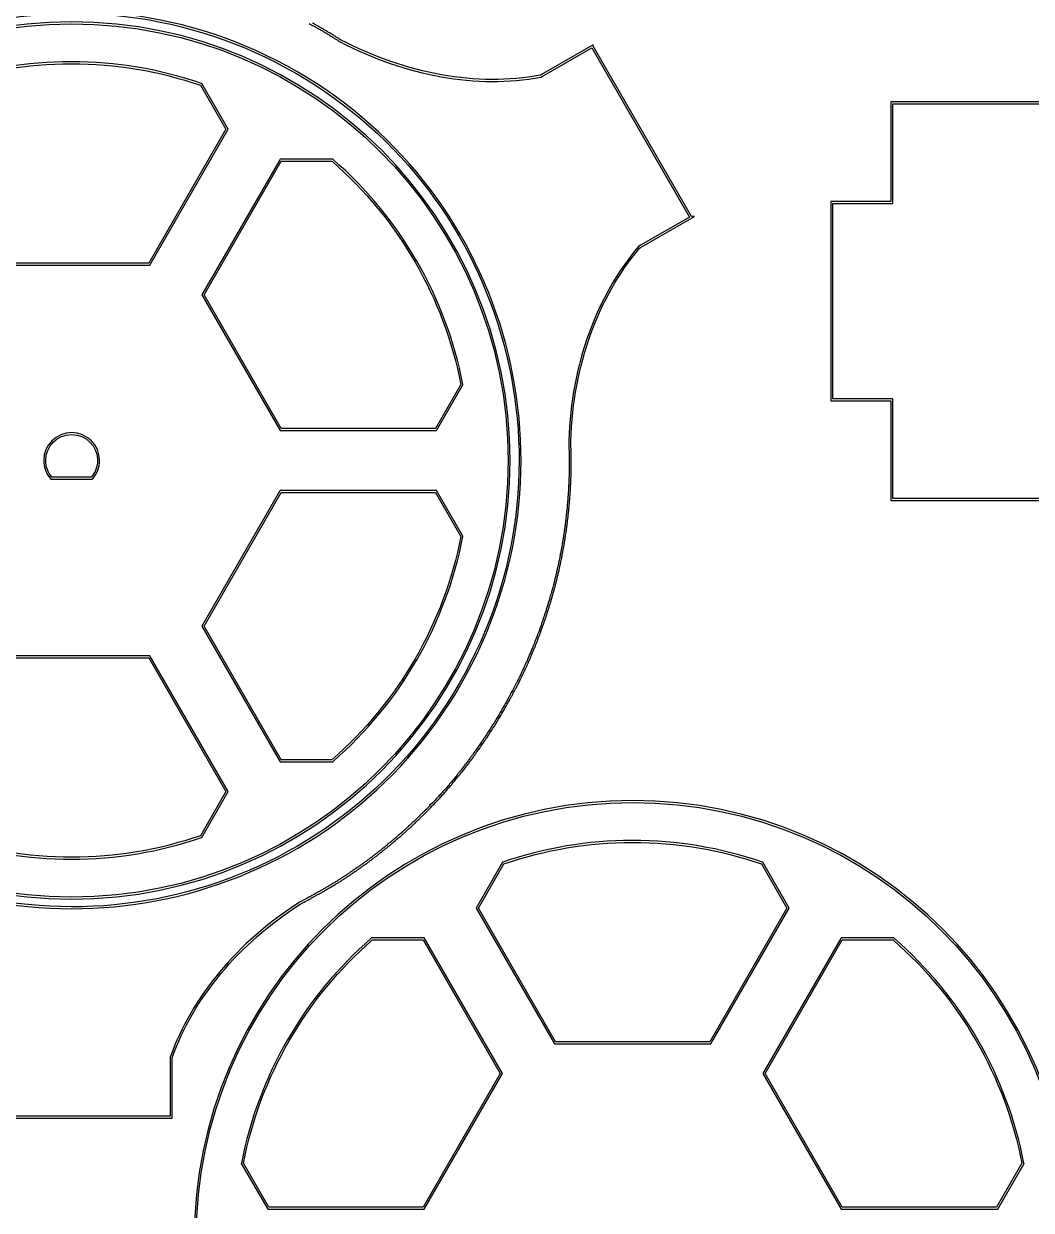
# Model space of a CAD drawing. Extents: x 10 to 440, y 10 to 290.
# Drawn here: x 276.4 to 327, y 184.5 to 244 of the extents above; entities that cross this region are included whole.
import ezdxf

# ---------------------------------------------------------------- set-up
doc = ezdxf.new("R2010")
doc.units = 0
doc.layers.add('Layer_1', color=7, linetype='CONTINUOUS')

msp = doc.modelspace()

# ---------------------------------------------------------------- linework, layer by layer
at = {"layer": 'Layer_1', "color": 7}
for p, q in [((278.84965, 243.95683), (278.84965, 243.95683)), ((290.874947, 243.90904), (290.886666, 243.90314)), ((290.886666, 243.90314), (290.890572, 243.90314)), ((290.984322, 243.85234), (290.986275, 243.85044)), ((290.986275, 243.85044), (291.005806, 243.84064)), ((291.03315, 243.93834), (291.031197, 243.94024)), ((291.054634, 243.92854), (291.03315, 243.93834)), ((291.822212, 243.48324), (291.820259, 243.48324)), ((291.974556, 243.27234), (292.011666, 243.24884)), ((292.029244, 243.35624), (292.029244, 243.35824)), ((292.0644, 243.33484), (292.029244, 243.35624)), ((292.287056, 243.07504), (292.289009, 243.07504)), ((292.289009, 243.07504), (292.290962, 243.07304)), ((305.017525, 242.90904), (302.429634, 241.41484)), ((305.017525, 242.83484), (305.017525, 242.90904)), ((309.945259, 234.29964), (305.017525, 242.83484)), ((302.537056, 241.36214), (304.949166, 242.75274)), ((304.949166, 242.75274), (309.847603, 234.26644)), ((278.84965, 242.05644), (278.81059, 242.05644)), ((278.81059, 242.05644), (278.81059, 242.05644)), ((278.81059, 241.95683), (278.84965, 241.95683)), ((278.81059, 241.95683), (278.81059, 241.95683)), ((302.372994, 241.38164), (302.365181, 241.37774)), ((302.429634, 241.41484), (302.372994, 241.38164)), ((302.390572, 241.28014), (302.398384, 241.28204)), ((302.398384, 241.28204), (302.480416, 241.32894)), ((302.480416, 241.32894), (302.537056, 241.36214)), ((285.31645, 240.8748), (286.59184, 238.66582)), ((285.38481, 240.95878), (285.36723, 240.96464)), ((286.70707, 238.66582), (285.38481, 240.95878)), ((319.94922, 240.050781), (319.94922, 240)), ((369.94922, 240.050781), (319.94922, 240.050781)), ((319.94922, 240.050781), (319.94922, 240.050781)), ((319.94922, 240), (319.94922, 235.048828)), ((320.05078, 239.949219), (369.84961, 239.949219)), ((320.05078, 234.949219), (320.05078, 239.949219)), ((320.05078, 239.949219), (320.05078, 239.949219)), ((286.59184, 238.66582), (282.72074, 231.96074)), ((282.77934, 231.86113), (286.70707, 238.66582)), ((289.29106, 237.14042), (285.37699, 230.36113)), ((285.49223, 230.36113), (289.36332, 237.06621)), ((289.30668, 237.16582), (289.29106, 237.14042)), ((291.95317, 237.16582), (289.30668, 237.16582)), ((289.30668, 237.16582), (289.30668, 237.16582)), ((289.36332, 237.06621), (291.9141, 237.06621)), ((289.36332, 237.06621), (289.36332, 237.06621)), ((291.96684, 237.1541), (291.95317, 237.16582)), ((319.94922, 235.048828), (316.94922, 235.048828)), ((316.94922, 235.048828), (316.94922, 225.050781)), ((317.05078, 225.150391), (317.05078, 234.949219)), ((317.05078, 234.949219), (320.05078, 234.949219)), ((309.847603, 234.26644), (307.425728, 232.86994)), ((307.429634, 232.75664), (310.103462, 234.29964)), ((310.103462, 234.29964), (309.945259, 234.29964)), ((307.298775, 232.79574), (307.292916, 232.78984)), ((307.380806, 232.84264), (307.298775, 232.79574)), ((307.365181, 232.71954), (307.384712, 232.72934)), ((307.425728, 232.86994), (307.380806, 232.84264)), ((307.384712, 232.72934), (307.429634, 232.75664)), ((274.92192, 231.86113), (282.77934, 231.86113)), ((282.72074, 231.96074), (274.97856, 231.96074)), ((285.37699, 230.36113), (289.30668, 223.55644)), ((289.36332, 223.65605), (285.49223, 230.36113)), ((298.3809, 225.86503), (297.105509, 223.65605)), ((297.164103, 223.55644), (298.486369, 225.84746)), ((298.486369, 225.84746), (298.482462, 225.86699)), ((316.94922, 225.050781), (319.94922, 225.050781)), ((320.05078, 225.150391), (317.05078, 225.150391)), ((319.94922, 225.050781), (319.94922, 220.050781)), ((320.05078, 220.150391), (320.05078, 225.150391)), ((278.84965, 223.45683), (278.84965, 223.45683)), ((278.84965, 223.35722), (278.84965, 223.35722)), ((289.30668, 223.55644), (297.164103, 223.55644)), ((297.105509, 223.65605), (289.36332, 223.65605)), ((303.790962, 223.05164), (303.790962, 223.04964)), ((303.790962, 223.04964), (303.790962, 223.04764)), ((303.894478, 222.96174), (303.894478, 222.96374)), ((303.900338, 222.80944), (303.900338, 222.81134)), ((303.808541, 222.44804), (303.808541, 222.44614)), ((303.812447, 222.18634), (303.812447, 222.17464)), ((303.812447, 222.17464), (303.818306, 222.16484)), ((303.919869, 222.18834), (303.912056, 222.20194)), ((303.919869, 222.17664), (303.919869, 222.18834)), ((303.818306, 221.97734), (303.818306, 221.95984)), ((303.917916, 221.95784), (303.919869, 221.97734)), ((303.917916, 221.70594), (303.917916, 221.70784)), ((277.79301, 221.14042), (277.80668, 221.12285)), ((277.80668, 221.12285), (279.89262, 221.12285)), ((279.83793, 221.22246), (277.86137, 221.22246)), ((279.89262, 221.12285), (279.90629, 221.14042)), ((303.892525, 220.91874), (303.892525, 220.92074)), ((289.29106, 220.53105), (285.37699, 213.75175)), ((285.49223, 213.75175), (289.36332, 220.45683)), ((289.30473, 220.55644), (289.29106, 220.53105)), ((297.164103, 220.55644), (289.30473, 220.55644)), ((289.30473, 220.55644), (289.30473, 220.55644)), ((289.36332, 220.45683), (297.105509, 220.45683)), ((289.36332, 220.45683), (289.36332, 220.45683)), ((297.105509, 220.45683), (298.3809, 218.24785)), ((298.486369, 218.26347), (297.164103, 220.55644)), ((303.759712, 220.37384), (303.759712, 220.37194)), ((303.872994, 220.53594), (303.872994, 220.53794)), ((319.94922, 220.050781), (369.94922, 220.050781)), ((369.84961, 220.150391), (320.05078, 220.150391)), ((298.482462, 218.24589), (298.486369, 218.26347)), ((303.396431, 217.49104), (303.396431, 217.48914)), ((303.456978, 217.27624), (303.456978, 217.27814)), ((302.931588, 215.47154), (302.921822, 215.43444)), ((302.990181, 215.68444), (302.978462, 215.63944)), ((303.017525, 215.40904), (303.029244, 215.44414)), ((303.029244, 215.44414), (303.029244, 215.44614)), ((303.074166, 215.61414), (303.085884, 215.65904)), ((302.777291, 214.95394), (302.775338, 214.94414)), ((302.785103, 214.96564), (302.777291, 214.95394)), ((302.869088, 214.90704), (302.8769, 214.91874)), ((302.8769, 214.91874), (302.878853, 214.92664)), ((302.882759, 215.29964), (302.884712, 215.29964)), ((302.927681, 215.09654), (302.929634, 215.09654)), ((302.980416, 215.27034), (302.980416, 215.27234)), ((302.636666, 214.49304), (302.634712, 214.49304)), ((302.695259, 214.68244), (302.695259, 214.68054)), ((302.730416, 214.46174), (302.730416, 214.46374)), ((302.761666, 214.55744), (302.761666, 214.55944)), ((302.790962, 214.65124), (302.790962, 214.65314)), ((285.37699, 213.75175), (289.30473, 206.94706)), ((289.36332, 207.04667), (285.49223, 213.75175)), ((302.540962, 213.88944), (302.540962, 213.89144)), ((302.624947, 214.13364), (302.624947, 214.13554)), ((302.154244, 213.13364), (302.142525, 213.09454)), ((302.154244, 213.13554), (302.154244, 213.13364)), ((302.22065, 213.30354), (302.218697, 213.30164)), ((302.232369, 213.32504), (302.22065, 213.30354)), ((302.236275, 213.06134), (302.247994, 213.09844)), ((302.236275, 213.05944), (302.236275, 213.06134)), ((302.247994, 213.09844), (302.249947, 213.10234)), ((302.312447, 213.26444), (302.324166, 213.28594)), ((302.324166, 213.28594), (302.326119, 213.28984)), ((301.990181, 212.71374), (301.988228, 212.70784)), ((301.994088, 212.71764), (301.990181, 212.71374)), ((302.078072, 212.92854), (302.078072, 212.92664)), ((302.078072, 212.66484), (302.085884, 212.67464)), ((302.085884, 212.67464), (302.087838, 212.68054)), ((302.146431, 212.83094), (302.148384, 212.83094)), ((302.171822, 212.89144), (302.169869, 212.89144)), ((282.77934, 212.25175), (274.91996, 212.25175)), ((274.97856, 212.15214), (282.72074, 212.15214)), ((282.72074, 212.15214), (286.59184, 205.44706)), ((286.70707, 205.44706), (282.77934, 212.25175)), ((301.683541, 211.97934), (301.681588, 211.97934)), ((301.6894, 211.99304), (301.683541, 211.97934)), ((301.771431, 211.93444), (301.773384, 211.93634)), ((301.773384, 211.93834), (301.781197, 211.95194)), ((301.773384, 211.93634), (301.773384, 211.93834)), ((301.828072, 212.32694), (301.8144, 212.28204)), ((301.830025, 212.32894), (301.828072, 212.32694)), ((301.90815, 212.24694), (301.910103, 212.25084)), ((301.910103, 212.25084), (301.921822, 212.28984)), ((301.921822, 212.28984), (301.923775, 212.29374)), ((301.558541, 211.70984), (301.556588, 211.70784)), ((301.578072, 211.74494), (301.558541, 211.70984)), ((301.646431, 211.66094), (301.648384, 211.66684)), ((301.648384, 211.66684), (301.669869, 211.70194)), ((301.669869, 211.70194), (301.669869, 211.70594)), ((301.703072, 211.78204), (301.703072, 211.78404)), ((298.297961, 210.875991), (298.297961, 210.875991)), ((298.384226, 210.826186), (298.384226, 210.826186)), ((301.078072, 210.72734), (301.078072, 210.72544)), ((301.165962, 210.67854), (301.167916, 210.68054)), ((301.181588, 210.92464), (301.179634, 210.92264)), ((301.197212, 210.95194), (301.181588, 210.92464)), ((301.195259, 210.72934), (301.195259, 210.73124)), ((301.195259, 210.72734), (301.195259, 210.72934)), ((301.269478, 210.87584), (301.285103, 210.90704)), ((301.269478, 210.87974), (301.269478, 210.87584)), ((301.285103, 210.90704), (301.287056, 210.90904)), ((300.775338, 210.16094), (300.773384, 210.16094)), ((300.773384, 210.16094), (300.773384, 210.15904)), ((300.861275, 210.11214), (300.863228, 210.11414)), ((300.90815, 210.19224), (300.906197, 210.19224)), ((300.910103, 210.41684), (300.90815, 210.41484)), ((300.90815, 210.41484), (300.90815, 210.41294)), ((300.933541, 210.23714), (300.935494, 210.23914)), ((300.935494, 210.23914), (300.935494, 210.24104)), ((300.966744, 210.51254), (300.964791, 210.51254)), ((301.052681, 210.46174), (301.052681, 210.46374)), ((301.089791, 210.52814), (301.091744, 210.53014)), ((301.091744, 210.53014), (301.091744, 210.53204)), ((300.619088, 209.88164), (300.617134, 209.88164)), ((300.619088, 209.88364), (300.619088, 209.88164)), ((300.8144, 210.02034), (300.8144, 210.02234)), ((299.499947, 208.06524), (299.486275, 208.04184)), ((299.5019, 208.06724), (299.499947, 208.06524)), ((299.572212, 207.99104), (299.583931, 208.01054)), ((299.572212, 207.98914), (299.572212, 207.99104)), ((299.583931, 208.01054), (299.585884, 208.01444)), ((298.869088, 207.16484), (298.853462, 207.13944)), ((298.878853, 207.18244), (298.869088, 207.16484)), ((298.880806, 207.18444), (298.878853, 207.18244)), ((298.9394, 207.08674), (298.955025, 207.11414)), ((298.955025, 207.11414), (298.960884, 207.12584)), ((298.960884, 207.12584), (298.962838, 207.12974)), ((299.003853, 207.35824), (298.990181, 207.33484)), ((299.005806, 207.36024), (299.003853, 207.35824)), ((299.074166, 207.28014), (299.076119, 207.28204)), ((299.076119, 207.28204), (299.089791, 207.30554)), ((289.30473, 206.94706), (291.95317, 206.94706)), ((291.91215, 207.04667), (289.36332, 207.04667)), ((291.95317, 206.94706), (291.96684, 206.95878)), ((298.820259, 206.93054), (298.820259, 206.93244)), ((298.937447, 207.08484), (298.9394, 207.08674)), ((298.218697, 206.32894), (298.205025, 206.30554)), ((298.222603, 206.33284), (298.218697, 206.32894)), ((298.287056, 206.24884), (298.290962, 206.25274)), ((298.290962, 206.25274), (298.298775, 206.26844)), ((298.298775, 206.26844), (298.302681, 206.27424)), ((298.302681, 206.27424), (298.304634, 206.27624)), ((286.59184, 205.44706), (285.31645, 203.23808)), ((285.38285, 203.1541), (286.70707, 205.44706)), ((297.591744, 205.42464), (297.589791, 205.42464)), ((297.789009, 205.79764), (297.787056, 205.79574)), ((297.794869, 205.81334), (297.789009, 205.79764)), ((297.808541, 205.83284), (297.794869, 205.81334)), ((297.810494, 205.83484), (297.808541, 205.83284)), ((297.867134, 205.73914), (297.871041, 205.74304)), ((297.871041, 205.74304), (297.882759, 205.76254)), ((297.882759, 205.76254), (297.886666, 205.77034)), ((297.886666, 205.77034), (297.888619, 205.77234)), ((297.888619, 205.77234), (297.890572, 205.77624)), ((296.927681, 204.85824), (296.810494, 204.77424)), ((296.810494, 204.77424), (296.847603, 204.77424)), ((296.949166, 204.87384), (296.927681, 204.85824)), ((296.953072, 204.87974), (296.949166, 204.87384)), ((296.955025, 204.87974), (296.953072, 204.87974)), ((296.994088, 204.78404), (296.999947, 204.78984)), ((296.999947, 204.78984), (297.017525, 204.80164)), ((297.017525, 204.80164), (297.021431, 204.80354)), ((307, 205), (307, 205)), ((307, 204.90039), (307, 204.90039)), ((296.488228, 204.41094), (296.455025, 204.37974)), ((296.455025, 204.37974), (296.455025, 204.37774)), ((296.523384, 204.30744), (296.556588, 204.33874)), ((296.556588, 204.33874), (296.558541, 204.34064)), ((296.636666, 204.56134), (296.634712, 204.55744)), ((296.654244, 204.57504), (296.636666, 204.56134)), ((296.699166, 204.48324), (296.701119, 204.48524)), ((296.701119, 204.48524), (296.705025, 204.48914)), ((296.705025, 204.48914), (296.716744, 204.49694)), ((296.716744, 204.49694), (296.72065, 204.49884)), ((296.78315, 204.70594), (296.781197, 204.70594)), ((285.36527, 203.14824), (285.38285, 203.1541)), ((295.109322, 203.13364), (295.107369, 203.13364)), ((295.1269, 203.14734), (295.109322, 203.13364)), ((295.169869, 203.05554), (295.171822, 203.05744)), ((295.171822, 203.05744), (295.191353, 203.07114)), ((295.191353, 203.07114), (295.193306, 203.07304)), ((295.279244, 203.27814), (295.277291, 203.27814)), ((295.279244, 203.28014), (295.279244, 203.27814)), ((295.369088, 203.35824), (295.367134, 203.35434)), ((295.3769, 203.36994), (295.369088, 203.35824)), ((295.382759, 203.37584), (295.3769, 203.36994)), ((295.443306, 203.28984), (295.447212, 203.29574)), ((295.447212, 203.29574), (295.449166, 203.29964)), ((295.449166, 203.29964), (295.451119, 203.30164)), ((307, 203), (306.96094, 203)), ((306.96094, 203), (306.96094, 203)), ((294.738228, 202.82114), (294.738228, 202.82304)), ((306.96094, 202.90039), (307, 202.90039)), ((306.96094, 202.90039), (306.96094, 202.90039)), ((293.650338, 201.97344), (293.650338, 201.97544)), ((293.708931, 201.89344), (293.710884, 201.89344)), ((293.710884, 201.89344), (293.710884, 201.89534)), ((293.871041, 202.13944), (293.849556, 202.12384)), ((293.910103, 202.04374), (293.931588, 202.05944)), ((294.042916, 202.14534), (294.044869, 202.14534)), ((300.4668, 201.90234), (299.14258, 199.60938)), ((299.25781, 199.60938), (300.5332, 201.81836)), ((300.48438, 201.9082), (300.4668, 201.90234)), ((313.4668, 201.81836), (314.74219, 199.60938)), ((313.53516, 201.90234), (313.51758, 201.9082)), ((314.85742, 199.60938), (313.53516, 201.90234)), ((293.109322, 201.58674), (293.109322, 201.58874)), ((291.634712, 200.64924), (291.609322, 200.63164)), ((291.636666, 200.64924), (291.634712, 200.64924)), ((291.662056, 200.54764), (291.687447, 200.56334)), ((291.804634, 200.74884), (291.792916, 200.74304)), ((291.816353, 200.74884), (291.804634, 200.74884)), ((291.830025, 200.64924), (291.84565, 200.64924)), ((291.84565, 200.64924), (291.857369, 200.65704)), ((290.701119, 200.00664), (290.703072, 200.00664)), ((290.773384, 200.15904), (290.749947, 200.14734)), ((290.779244, 200.16874), (290.773384, 200.15904)), ((290.790962, 200.17464), (290.779244, 200.16874)), ((290.798775, 200.05944), (290.843697, 200.08284)), ((290.843697, 200.08284), (290.849556, 200.09264)), ((291.054634, 200.20594), (291.054634, 200.20394)), ((291.121041, 200.24104), (291.121041, 200.24304)), ((291.121041, 200.24304), (291.122994, 200.24304)), ((291.244088, 200.42664), (291.232369, 200.42074)), ((291.255806, 200.42664), (291.244088, 200.42664)), ((291.271431, 200.32694), (291.28315, 200.32694)), ((291.28315, 200.32694), (291.294869, 200.33284)), ((291.662056, 200.54574), (291.662056, 200.54764)), ((290.267525, 199.89144), (290.265572, 199.89144)), ((290.271431, 199.89344), (290.267525, 199.89144)), ((299.14258, 199.60938), (303.07227, 192.80469)), ((303.12891, 192.9043), (299.25781, 199.60938)), ((314.74219, 199.60938), (310.87109, 192.9043)), ((310.92969, 192.80469), (314.85742, 199.60938)), ((293.89844, 198.10938), (293.88281, 198.09766)), ((296.54492, 198.11133), (293.89844, 198.10938)), ((293.9375, 198.00977), (296.48633, 198.00977)), ((293.9375, 198.00977), (293.9375, 198.00977)), ((296.48633, 198.00977), (300.35742, 191.30664)), ((300.47266, 191.30664), (296.54492, 198.11133)), ((296.54492, 198.11133), (296.54492, 198.11133)), ((317.44141, 198.08398), (313.52734, 191.30469)), ((313.64258, 191.30469), (317.51367, 198.00977)), ((317.45703, 198.10938), (317.44141, 198.08398)), ((320.10352, 198.10938), (317.45703, 198.10938)), ((317.45703, 198.10938), (317.45703, 198.10938)), ((317.51367, 198.00977), (320.06445, 198.00977)), ((317.51367, 198.00977), (317.51367, 198.00977)), ((320.11719, 198.09766), (320.10352, 198.10938)), ((310.87109, 192.9043), (303.12891, 192.9043)), ((303.07227, 192.80469), (310.92969, 192.80469)), ((283.800728, 192.12974), (283.796822, 192.12194)), ((283.796822, 192.12194), (283.796822, 191.97734)), ((283.796822, 191.97734), (283.798775, 191.97734)), ((283.798775, 191.97734), (283.798775, 189.17664)), ((283.896431, 192.07694), (283.896431, 192.10044)), ((283.898384, 192.07694), (283.896431, 192.07694)), ((283.898384, 189.07694), (283.898384, 192.07694)), ((300.35742, 191.30664), (296.48633, 184.60156)), ((296.54492, 184.5), (300.47266, 191.30664)), ((313.52734, 191.30469), (317.45703, 184.5)), ((317.51367, 184.59961), (313.64258, 191.30469)), ((273.949166, 189.07694), (283.847603, 189.07694)), ((283.798775, 189.17664), (273.997994, 189.17664)), ((283.847603, 189.07694), (283.898384, 189.07694)), ((287.36719, 186.8125), (287.36328, 186.79297)), ((287.36328, 186.79297), (288.6875, 184.5)), ((288.74414, 184.60156), (287.46875, 186.81055)), ((326.53125, 186.80859), (325.255859, 184.59961)), ((325.314453, 184.5), (326.636719, 186.79102)), ((326.636719, 186.79102), (326.632812, 186.81055)), ((288.6875, 184.5), (296.54492, 184.5)), ((296.48633, 184.60156), (288.74414, 184.60156)), ((317.45703, 184.5), (325.314453, 184.5)), ((325.255859, 184.59961), (317.51367, 184.59961))]:
    msp.add_line(p, q, dxfattribs=at)
for points in [[(290.148654, 241.561758), (279.387587, 247.774663), (265.625983, 244.087245), (259.413083, 233.326186)], [(259.499348, 233.276381), (265.685248, 243.990674), (279.384587, 247.661387), (290.098854, 241.475502)], [(278.84965, 244.05644), (266.69998, 244.05644), (256.84965, 234.20611), (256.84965, 222.05644)], [(300.84965, 222.05644), (300.849649, 234.20611), (290.99932, 244.05644), (278.84965, 244.05644)], [(256.94926, 222.05644), (256.94926, 234.15207), (266.75402, 243.95683), (278.84965, 243.95683)], [(278.84965, 243.95683), (290.94528, 243.95683), (300.75004, 234.15207), (300.750041, 222.05644)], [(290.767525, 243.96764), (290.803157, 243.94844), (290.839409, 243.92844), (290.874947, 243.90904)], [(290.890572, 243.90314), (290.921991, 243.88604), (290.952977, 243.86964), (290.984322, 243.85234)], [(291.031197, 243.94024), (290.996637, 243.95934), (290.962331, 243.97804), (290.927681, 243.99694)], [(291.005806, 243.84064), (291.061625, 243.80964), (291.118197, 243.77844), (291.173775, 243.74694)], [(291.222603, 243.83484), (291.166802, 243.86644), (291.110677, 243.89734), (291.054634, 243.92854)], [(291.173775, 243.74694), (291.236331, 243.71174), (291.297073, 243.67714), (291.359322, 243.64144)], [(291.410103, 243.72734), (291.347604, 243.76324), (291.28541, 243.79954), (291.222603, 243.83484)], [(291.359322, 243.64144), (291.408242, 243.61304), (291.457081, 243.58424), (291.505806, 243.55554)], [(291.556588, 243.64144), (291.507667, 243.67034), (291.45922, 243.69884), (291.410103, 243.72734)], [(291.505806, 243.55554), (291.543169, 243.53334), (291.581841, 243.50954), (291.619088, 243.48714)], [(291.669869, 243.57304), (291.632473, 243.59554), (291.5941, 243.61914), (291.556588, 243.64144)], [(291.619088, 243.48714), (291.669562, 243.45734), (291.719215, 243.42744), (291.769478, 243.39734)], [(291.820259, 243.48324), (291.769794, 243.51344), (291.720546, 243.54324), (291.669869, 243.57304)], [(291.90815, 243.43244), (291.879534, 243.44984), (291.850898, 243.46594), (291.822212, 243.48324)], [(292.029244, 243.35824), (291.988926, 243.38304), (291.948608, 243.40784), (291.90815, 243.43244)], [(291.769478, 243.39734), (291.798049, 243.38004), (291.826914, 243.36384), (291.855416, 243.34654)], [(291.855416, 243.34654), (291.89524, 243.32234), (291.934869, 243.29674), (291.974556, 243.27234)], [(292.011666, 243.24884), (292.054898, 243.22204), (292.097505, 243.19584), (292.140572, 243.16874)], [(292.195259, 243.25274), (292.152019, 243.27994), (292.107806, 243.30784), (292.0644, 243.33484)], [(292.140572, 243.16874), (292.16053, 243.15614), (292.181197, 243.14244), (292.201119, 243.12974)], [(292.255806, 243.21564), (292.235804, 243.22834), (292.215297, 243.24014), (292.195259, 243.25274)], [(292.201119, 243.12974), (292.229692, 243.11144), (292.258558, 243.09334), (292.287056, 243.07504)], [(292.337838, 243.16294), (292.310725, 243.18034), (292.282986, 243.19834), (292.255806, 243.21564)], [(292.290962, 243.07304), (295.648875, 241.31914), (299.175866, 240.69254), (302.390572, 241.28014)], [(302.365181, 241.37774), (299.177103, 240.79654), (295.676985, 241.41874), (292.337838, 243.16294)], [(278.81059, 242.05644), (276.60661, 242.05188), (274.41771, 241.68282), (272.33403, 240.96464)], [(272.38285, 240.8748), (274.45154, 241.58593), (276.62302, 241.9523), (278.81059, 241.95683)], [(285.36723, 240.96464), (283.27041, 241.68751), (281.06757, 242.0563), (278.84965, 242.05644)], [(278.84965, 241.95683), (281.05046, 241.95669), (283.23524, 241.59018), (285.31645, 240.8748)], [(290.098854, 241.475502), (300.813122, 235.289617), (304.483861, 221.590284), (298.297961, 210.875991)], [(298.384226, 210.826186), (304.597126, 221.587245), (300.90973, 235.348848), (290.148654, 241.561758)], [(291.9141, 237.06621), (295.25699, 234.15655), (297.532715, 230.2149), (298.3809, 225.86503)], [(298.482462, 225.86699), (297.631706, 230.25125), (295.338, 234.22479), (291.96684, 237.1541)], [(307.292916, 232.78984), (305.158361, 230.27854), (303.934583, 226.87444), (303.790962, 223.05164)], [(303.892525, 223.05164), (304.036038, 226.85114), (305.250804, 230.22924), (307.365181, 232.71954)], [(278.84965, 223.45683), (278.07705, 223.45686), (277.44924, 222.82869), (277.44926, 222.05644)], [(277.54887, 222.05644), (277.54885, 222.77461), (278.13107, 223.35724), (278.84965, 223.35722)], [(280.25004, 222.05644), (280.25006, 222.82868), (279.62224, 223.45684), (278.84965, 223.45683)], [(278.84965, 223.35722), (279.56823, 223.35723), (280.15045, 222.77461), (280.15043, 222.05644)], [(303.790962, 223.04764), (303.792213, 223.01804), (303.793724, 222.98944), (303.794869, 222.95984)], [(303.794869, 222.95984), (303.795963, 222.92754), (303.797806, 222.89444), (303.798775, 222.86214)], [(303.798775, 222.86214), (303.799327, 222.84384), (303.800216, 222.82574), (303.800728, 222.80744)], [(303.800728, 222.80744), (303.802659, 222.74964), (303.803106, 222.69144), (303.804634, 222.63364)], [(303.804634, 222.63364), (303.805386, 222.60404), (303.805942, 222.57534), (303.806588, 222.54574)], [(303.894478, 222.96374), (303.893329, 222.99344), (303.89378, 223.02184), (303.892525, 223.05164)], [(303.898384, 222.86604), (303.897412, 222.89844), (303.895577, 222.92934), (303.894478, 222.96174)], [(303.900338, 222.81134), (303.89984, 222.82914), (303.89892, 222.84834), (303.898384, 222.86604)], [(303.906197, 222.63554), (303.904679, 222.69294), (303.90225, 222.75204), (303.900338, 222.80944)], [(303.90815, 222.54764), (303.907502, 222.57744), (303.906951, 222.60584), (303.906197, 222.63554)], [(256.84965, 222.05644), (256.84965, 209.90677), (266.69998, 200.05644), (278.84965, 200.05644)], [(278.84965, 200.15605), (266.75402, 200.15605), (256.94926, 209.96081), (256.94926, 222.05644)], [(277.44926, 222.05644), (277.44931, 221.71948), (277.57201, 221.39488), (277.79301, 221.14042)], [(277.86137, 221.22246), (277.66401, 221.45655), (277.54891, 221.74992), (277.54887, 222.05644)], [(278.84965, 200.05644), (290.99932, 200.05644), (300.849649, 209.90677), (300.84965, 222.05644)], [(300.750041, 222.05644), (300.75004, 209.96081), (290.94528, 200.15605), (278.84965, 200.15605)], [(280.15043, 222.05644), (280.15038, 221.74992), (280.0353, 221.45654), (279.83793, 221.22246)], [(279.90629, 221.14042), (280.1273, 221.39488), (280.24998, 221.71947), (280.25004, 222.05644)], [(303.806588, 222.54574), (303.806984, 222.51314), (303.808272, 222.48064), (303.808541, 222.44804)], [(303.808541, 222.44614), (303.809279, 222.42054), (303.809835, 222.39554), (303.810494, 222.36994)], [(303.810494, 222.36994), (303.811417, 222.30894), (303.811973, 222.24744), (303.812447, 222.18634)], [(303.818306, 222.16484), (303.81853, 222.10234), (303.818554, 222.03994), (303.818306, 221.97734)], [(303.90815, 222.44804), (303.90788, 222.48084), (303.908548, 222.51494), (303.90815, 222.54764)], [(303.910103, 222.37194), (303.909458, 222.39694), (303.908871, 222.42304), (303.90815, 222.44804)], [(303.912056, 222.20194), (303.911585, 222.25874), (303.910961, 222.31514), (303.910103, 222.37194)], [(303.919869, 221.97734), (303.920131, 222.04344), (303.920131, 222.11054), (303.919869, 222.17664)], [(303.8144, 221.53594), (303.813139, 221.46514), (303.810406, 221.39394), (303.808541, 221.32304)], [(303.816353, 221.70784), (303.815519, 221.65064), (303.815629, 221.59324), (303.8144, 221.53594)], [(303.818306, 221.78204), (303.818171, 221.75714), (303.816563, 221.73284), (303.816353, 221.70784)], [(303.818306, 221.95984), (303.818181, 221.90114), (303.818846, 221.84064), (303.818306, 221.78204)], [(303.910103, 221.32114), (303.911976, 221.39224), (303.912743, 221.46294), (303.914009, 221.53404)], [(303.914009, 221.53404), (303.915243, 221.59154), (303.917079, 221.64844), (303.917916, 221.70594)], [(303.917916, 221.70784), (303.918126, 221.73294), (303.91778, 221.75704), (303.917916, 221.78204)], [(303.917916, 221.78204), (303.918457, 221.84094), (303.917789, 221.89904), (303.917916, 221.95784)], [(303.789009, 220.84264), (303.787054, 220.80044), (303.78532, 220.75974), (303.78315, 220.71764)], [(303.792916, 220.92464), (303.791595, 220.89774), (303.790417, 220.86954), (303.789009, 220.84264)], [(303.796822, 221.01444), (303.79568, 220.98424), (303.794168, 220.95494), (303.792916, 220.92464)], [(303.804634, 221.19024), (303.802445, 221.13184), (303.799423, 221.07294), (303.796822, 221.01444)], [(303.808541, 221.32304), (303.80695, 221.27914), (303.806457, 221.23414), (303.804634, 221.19024)], [(303.882759, 220.71174), (303.884938, 220.75404), (303.886656, 220.79634), (303.888619, 220.83874)], [(303.888619, 220.83874), (303.890032, 220.86574), (303.8912, 220.89174), (303.892525, 220.91874)], [(303.892525, 220.92074), (303.893783, 220.95114), (303.895284, 220.98014), (303.896431, 221.01054)], [(303.896431, 221.01054), (303.899043, 221.06924), (303.902046, 221.12764), (303.904244, 221.18634)], [(303.904244, 221.18634), (303.906101, 221.23104), (303.908486, 221.27644), (303.910103, 221.32114)], [(303.7519, 220.24304), (303.747335, 220.17884), (303.74329, 220.11374), (303.738228, 220.04964)], [(303.759712, 220.37194), (303.756898, 220.32854), (303.754941, 220.28634), (303.7519, 220.24304)], [(303.773384, 220.54374), (303.769454, 220.48704), (303.764032, 220.43064), (303.759712, 220.37384)], [(303.78315, 220.71764), (303.779916, 220.65964), (303.777023, 220.60164), (303.773384, 220.54374)], [(303.837838, 220.04184), (303.84292, 220.10614), (303.846926, 220.17084), (303.851509, 220.23524)], [(303.851509, 220.23524), (303.854562, 220.27864), (303.856496, 220.32254), (303.859322, 220.36604)], [(303.859322, 220.36604), (303.863659, 220.42304), (303.869047, 220.47894), (303.872994, 220.53594)], [(303.872994, 220.53794), (303.876647, 220.59604), (303.879512, 220.65364), (303.882759, 220.71174)], [(303.712838, 219.76254), (303.707863, 219.70774), (303.702551, 219.65324), (303.697212, 219.59844)], [(303.72065, 219.85234), (303.717943, 219.82244), (303.715653, 219.79244), (303.712838, 219.76254)], [(303.730416, 219.97544), (303.727079, 219.93484), (303.724186, 219.89294), (303.72065, 219.85234)], [(303.738228, 220.04964), (303.736254, 220.02504), (303.732463, 220.00004), (303.730416, 219.97544)], [(303.796822, 219.58874), (303.802181, 219.64374), (303.807452, 219.69964), (303.812447, 219.75474)], [(303.812447, 219.75474), (303.815274, 219.78474), (303.817542, 219.81454), (303.820259, 219.84454)], [(303.820259, 219.84454), (303.823809, 219.88524), (303.826675, 219.92494), (303.830025, 219.96564)], [(303.830025, 219.96564), (303.832135, 219.99104), (303.835805, 220.01644), (303.837838, 220.04184)], [(303.650338, 219.17074), (303.641882, 219.09914), (303.634023, 219.02734), (303.624947, 218.95594)], [(303.675728, 219.38364), (303.667956, 219.31224), (303.658726, 219.24204), (303.650338, 219.17074)], [(303.697212, 219.59844), (303.690131, 219.52694), (303.68343, 219.45514), (303.675728, 219.38364)], [(303.722603, 218.94414), (303.731716, 219.01594), (303.741458, 219.08714), (303.749947, 219.15904)], [(303.749947, 219.15904), (303.758369, 219.23064), (303.765581, 219.30224), (303.773384, 219.37384)], [(303.773384, 219.37384), (303.781117, 219.44564), (303.789711, 219.51684), (303.796822, 219.58874)], [(303.558541, 218.45984), (303.551634, 218.41134), (303.544248, 218.36374), (303.537056, 218.31524)], [(303.572212, 218.56334), (303.567385, 218.52934), (303.563508, 218.49374), (303.558541, 218.45984)], [(303.597603, 218.74104), (303.589735, 218.68194), (303.580505, 218.62244), (303.572212, 218.56334)], [(303.624947, 218.95594), (303.616144, 218.88454), (303.607024, 218.81234), (303.597603, 218.74104)], [(303.634712, 218.29964), (303.641934, 218.34824), (303.649263, 218.39744), (303.656197, 218.44614)], [(303.656197, 218.44614), (303.661277, 218.48084), (303.666888, 218.51494), (303.671822, 218.54964)], [(303.671822, 218.54964), (303.680148, 218.60894), (303.68736, 218.66994), (303.695259, 218.72934)], [(303.695259, 218.72934), (303.704718, 218.80094), (303.713765, 218.87254), (303.722603, 218.94414)], [(298.3809, 218.24785), (297.532467, 213.89811), (295.25512, 209.95612), (291.91215, 207.04667)], [(291.96684, 206.95878), (295.33808, 209.88787), (297.631456, 213.86176), (298.482462, 218.24589)], [(303.456978, 217.83094), (303.448025, 217.77994), (303.438905, 217.72744), (303.429634, 217.67664)], [(303.478462, 217.95004), (303.471684, 217.91014), (303.463952, 217.87074), (303.456978, 217.83094)], [(303.492134, 218.03204), (303.48771, 218.00444), (303.48298, 217.97764), (303.478462, 217.95004)], [(303.505806, 218.12384), (303.501048, 218.09354), (303.497004, 218.06234), (303.492134, 218.03204)], [(303.537056, 218.31524), (303.527163, 218.25124), (303.516199, 218.18784), (303.505806, 218.12384)], [(303.556588, 217.81334), (303.563589, 217.85334), (303.569313, 217.89244), (303.576119, 217.93244)], [(303.576119, 217.93244), (303.580654, 217.96014), (303.585348, 217.98874), (303.589791, 218.01644)], [(303.589791, 218.01644), (303.59468, 218.04684), (303.600639, 218.07784), (303.605416, 218.10824)], [(303.605416, 218.10824), (303.61585, 218.17244), (303.624779, 218.23534), (303.634712, 218.29964)], [(303.359322, 217.29574), (303.353364, 217.26444), (303.347822, 217.23324), (303.341744, 217.20194)], [(303.380806, 217.40904), (303.3735, 217.37164), (303.366799, 217.33304), (303.359322, 217.29574)], [(303.396431, 217.48914), (303.39149, 217.46184), (303.385838, 217.43624), (303.380806, 217.40904)], [(303.429634, 217.67664), (303.418525, 217.61414), (303.408017, 217.55334), (303.396431, 217.49104)], [(303.4394, 217.18244), (303.445382, 217.21324), (303.451112, 217.24544), (303.456978, 217.27624)], [(303.456978, 217.27814), (303.464359, 217.31504), (303.473201, 217.35264), (303.480416, 217.38944)], [(303.480416, 217.38944), (303.485468, 217.41684), (303.489127, 217.44414), (303.494088, 217.47154)], [(303.494088, 217.47154), (303.505719, 217.53414), (303.51809, 217.59634), (303.529244, 217.65904)], [(303.529244, 217.65904), (303.538551, 217.71014), (303.547598, 217.76214), (303.556588, 217.81334)], [(303.253853, 216.78594), (303.242006, 216.73114), (303.230915, 216.67474), (303.218697, 216.61994)], [(303.273384, 216.87584), (303.267038, 216.84584), (303.26031, 216.81594), (303.253853, 216.78594)], [(303.298775, 217.00084), (303.290458, 216.95934), (303.281913, 216.91724), (303.273384, 216.87584)], [(303.312447, 217.06134), (303.308346, 217.04174), (303.302924, 217.02044), (303.298775, 217.00084)], [(303.341744, 217.20194), (303.332082, 217.15454), (303.322386, 217.10874), (303.312447, 217.06134)], [(303.316353, 216.59844), (303.32862, 216.65344), (303.339615, 216.70944), (303.351509, 216.76444)], [(303.351509, 216.76444), (303.358127, 216.79524), (303.364539, 216.82554), (303.371041, 216.85624)], [(303.371041, 216.85624), (303.379604, 216.89784), (303.38808, 216.93964), (303.396431, 216.98124)], [(303.396431, 216.98124), (303.400597, 217.00094), (303.405985, 217.02014), (303.410103, 217.03984)], [(303.410103, 217.03984), (303.420082, 217.08744), (303.429699, 217.13484), (303.4394, 217.18244)], [(303.113228, 216.16684), (303.098998, 216.10854), (303.084911, 216.04924), (303.070259, 215.99104)], [(303.1269, 216.22734), (303.122112, 216.20704), (303.118067, 216.18714), (303.113228, 216.16684)], [(303.169869, 216.41094), (303.155658, 216.34984), (303.141572, 216.28834), (303.1269, 216.22734)], [(303.165962, 215.96764), (303.180673, 216.02604), (303.194644, 216.08484), (303.208931, 216.14344)], [(303.218697, 216.61994), (303.203013, 216.54974), (303.18616, 216.48104), (303.169869, 216.41094)], [(303.208931, 216.14344), (303.21379, 216.16374), (303.219749, 216.18354), (303.224556, 216.20394)], [(303.224556, 216.20394), (303.239287, 216.26514), (303.253258, 216.32614), (303.267525, 216.38754)], [(303.267525, 216.38754), (303.283882, 216.45784), (303.300606, 216.52804), (303.316353, 216.59844)], [(302.921822, 215.43444), (302.90923, 215.38904), (302.895609, 215.34494), (302.882759, 215.29964)], [(302.978462, 215.63944), (302.963358, 215.58354), (302.947082, 215.52734), (302.931588, 215.47154)], [(303.027291, 215.82114), (303.015215, 215.77554), (303.002516, 215.72994), (302.990181, 215.68444)], [(303.070259, 215.99104), (303.056192, 215.93414), (303.04176, 215.87794), (303.027291, 215.82114)], [(303.029244, 215.44614), (303.0448, 215.50214), (303.059001, 215.55794), (303.074166, 215.61414)], [(303.085884, 215.65904), (303.098269, 215.70474), (303.110869, 215.74994), (303.122994, 215.79574)], [(303.122994, 215.79574), (303.137521, 215.85284), (303.151839, 215.91044), (303.165962, 215.96764)], [(302.775338, 214.94414), (302.758013, 214.88634), (302.740348, 214.82994), (302.722603, 214.77234)], [(302.831978, 215.12384), (302.816438, 215.07074), (302.800997, 215.01864), (302.785103, 214.96564)], [(302.818306, 214.74304), (302.83515, 214.79774), (302.852621, 214.85224), (302.869088, 214.90704)], [(302.851509, 215.19224), (302.845008, 215.16964), (302.838544, 215.14644), (302.831978, 215.12384)], [(302.884712, 215.29964), (302.874307, 215.26384), (302.862075, 215.22794), (302.851509, 215.19224)], [(302.878853, 214.92664), (302.895793, 214.98294), (302.911141, 215.04004), (302.927681, 215.09654)], [(302.929634, 215.09654), (302.936226, 215.11924), (302.942638, 215.14024), (302.949166, 215.16294)], [(302.949166, 215.16294), (302.959774, 215.19884), (302.969969, 215.23444), (302.980416, 215.27034)], [(302.980416, 215.27234), (302.993317, 215.31784), (303.004882, 215.36344), (303.017525, 215.40904)], [(302.583931, 214.33284), (302.565902, 214.27744), (302.547661, 214.22214), (302.529244, 214.16684)], [(302.634712, 214.49304), (302.617875, 214.43934), (302.601132, 214.38644), (302.583931, 214.33284)], [(302.624947, 214.13554), (302.643439, 214.19114), (302.661533, 214.24594), (302.679634, 214.30164)], [(302.665962, 214.58674), (302.655902, 214.55574), (302.646848, 214.52404), (302.636666, 214.49304)], [(302.695259, 214.68054), (302.685867, 214.64924), (302.675478, 214.61804), (302.665962, 214.58674)], [(302.679634, 214.30164), (302.696715, 214.35474), (302.713692, 214.40844), (302.730416, 214.46174)], [(302.722603, 214.77234), (302.713375, 214.74234), (302.704601, 214.71234), (302.695259, 214.68244)], [(302.730416, 214.46374), (302.740639, 214.49484), (302.751565, 214.52634), (302.761666, 214.55744)], [(302.761666, 214.55944), (302.771038, 214.59024), (302.781709, 214.62034), (302.790962, 214.65124)], [(302.790962, 214.65314), (302.800156, 214.68264), (302.809222, 214.71354), (302.818306, 214.74304)], [(302.386666, 213.74694), (302.374708, 213.71264), (302.361664, 213.67764), (302.349556, 213.64344)], [(302.447212, 213.92264), (302.427146, 213.86404), (302.407171, 213.80544), (302.386666, 213.74694)], [(302.443306, 213.61024), (302.455462, 213.64454), (302.46841, 213.67934), (302.480416, 213.71374)], [(302.497994, 214.07114), (302.481131, 214.02154), (302.464388, 213.97214), (302.447212, 213.92264)], [(302.480416, 213.71374), (302.5008, 213.77194), (302.521009, 213.83114), (302.540962, 213.88944)], [(302.529244, 214.16684), (302.518649, 214.13524), (302.508716, 214.10274), (302.497994, 214.07114)], [(302.540962, 213.89144), (302.558002, 213.94054), (302.57501, 213.99074), (302.591744, 214.03984)], [(302.591744, 214.03984), (302.602509, 214.07154), (302.614309, 214.10184), (302.624947, 214.13364)], [(302.142525, 213.09454), (302.120893, 213.03874), (302.100106, 212.98424), (302.078072, 212.92854)], [(302.218697, 213.30164), (302.197749, 213.24634), (302.175584, 213.19064), (302.154244, 213.13554)], [(302.169869, 212.89144), (302.191991, 212.94734), (302.214556, 213.00334), (302.236275, 213.05944)], [(302.28315, 213.46564), (302.265929, 213.41884), (302.249871, 213.37174), (302.232369, 213.32504)], [(302.249947, 213.10234), (302.27084, 213.15634), (302.291928, 213.21034), (302.312447, 213.26444)], [(302.322212, 213.56914), (302.309568, 213.53454), (302.295948, 213.50024), (302.28315, 213.46564)], [(302.349556, 213.64344), (302.340524, 213.61864), (302.331323, 213.59384), (302.322212, 213.56914)], [(302.326119, 213.28984), (302.343691, 213.33674), (302.35961, 213.38344), (302.3769, 213.43054)], [(302.3769, 213.43054), (302.389749, 213.46514), (302.403267, 213.49924), (302.415962, 213.53404)], [(302.415962, 213.53404), (302.425322, 213.55934), (302.434029, 213.58484), (302.443306, 213.61024)], [(301.906197, 212.51254), (301.880825, 212.45134), (301.855884, 212.38984), (301.830025, 212.32894)], [(301.988228, 212.70784), (301.961519, 212.64224), (301.933465, 212.57794), (301.906197, 212.51254)], [(301.923775, 212.29374), (301.949158, 212.35364), (301.973078, 212.41344), (301.997994, 212.47344)], [(302.054634, 212.86604), (302.035072, 212.81684), (302.013963, 212.76664), (301.994088, 212.71764)], [(301.997994, 212.47344), (302.024582, 212.53724), (302.052013, 212.60094), (302.078072, 212.66484)], [(302.078072, 212.92664), (302.070364, 212.90634), (302.062395, 212.88634), (302.054634, 212.86604)], [(302.087838, 212.68054), (302.108018, 212.73034), (302.126572, 212.78094), (302.146431, 212.83094)], [(302.148384, 212.83094), (302.156177, 212.85124), (302.164083, 212.87104), (302.171822, 212.89144)], [(301.681588, 211.97934), (301.658384, 211.92764), (301.634831, 211.87454), (301.611275, 211.82304)], [(301.742134, 212.11214), (301.724877, 212.07224), (301.706866, 212.03284), (301.6894, 211.99304)], [(301.703072, 211.78404), (301.72587, 211.83384), (301.748961, 211.88444), (301.771431, 211.93444)], [(301.8144, 212.28204), (301.790254, 212.22534), (301.766701, 212.16864), (301.742134, 212.11214)], [(301.781197, 211.95194), (301.798733, 211.99194), (301.816605, 212.03294), (301.833931, 212.07304)], [(301.833931, 212.07304), (301.859179, 212.13114), (301.883344, 212.18864), (301.90815, 212.24694)], [(301.472603, 211.52624), (301.411844, 211.39574), (301.350068, 211.26494), (301.287056, 211.13554)], [(301.3769, 211.09264), (301.440165, 211.22254), (301.501444, 211.35224), (301.562447, 211.48324)], [(301.556588, 211.70784), (301.528639, 211.64704), (301.501041, 211.58674), (301.472603, 211.52624)], [(301.562447, 211.48324), (301.590135, 211.54224), (301.619205, 211.60174), (301.646431, 211.66094)], [(301.611275, 211.82304), (301.600318, 211.79714), (301.589117, 211.77084), (301.578072, 211.74494)], [(301.669869, 211.70594), (301.680724, 211.73134), (301.692302, 211.75654), (301.703072, 211.78204)], [(267.648654, 202.590615), (278.40973, 196.377705), (292.171326, 200.065128), (298.384226, 210.826186)], [(298.297961, 210.875991), (292.112061, 200.161698), (278.412722, 196.490986), (267.698454, 202.676871)], [(301.078072, 210.72544), (301.053312, 210.67564), (301.026993, 210.62654), (301.0019, 210.57694)], [(301.107369, 210.77624), (301.098037, 210.76004), (301.08744, 210.74354), (301.078072, 210.72734)], [(301.091744, 210.53204), (301.11654, 210.58104), (301.141489, 210.62934), (301.165962, 210.67854)], [(301.179634, 210.92264), (301.155214, 210.87324), (301.132116, 210.82544), (301.107369, 210.77624)], [(301.167916, 210.68054), (301.177143, 210.69644), (301.186067, 210.71144), (301.195259, 210.72734)], [(301.195259, 210.73124), (301.220106, 210.78074), (301.24496, 210.83014), (301.269478, 210.87974)], [(301.287056, 211.13554), (301.257393, 211.07444), (301.227376, 211.01294), (301.197212, 210.95194)], [(301.287056, 210.90904), (301.317341, 210.97014), (301.347118, 211.03124), (301.3769, 211.09264)], [(300.773384, 210.15904), (300.757633, 210.12834), (300.742388, 210.09784), (300.726509, 210.06724)], [(300.820259, 210.24104), (300.805009, 210.21444), (300.790686, 210.18754), (300.775338, 210.16094)], [(300.8144, 210.02234), (300.829937, 210.05224), (300.845859, 210.08214), (300.861275, 210.11214)], [(300.84565, 210.28404), (300.837442, 210.26994), (300.828495, 210.25514), (300.820259, 210.24104)], [(300.90815, 210.41294), (300.88747, 210.37024), (300.866573, 210.32664), (300.84565, 210.28404)], [(300.863228, 210.11414), (300.878192, 210.14004), (300.89328, 210.16624), (300.90815, 210.19224)], [(300.906197, 210.19224), (300.915188, 210.20754), (300.924582, 210.22174), (300.933541, 210.23714)], [(300.964791, 210.51254), (300.946297, 210.48024), (300.928742, 210.44904), (300.910103, 210.41684)], [(300.935494, 210.24104), (300.956501, 210.28384), (300.977231, 210.32704), (300.997994, 210.36994)], [(301.0019, 210.57694), (300.989653, 210.55574), (300.979053, 210.53374), (300.966744, 210.51254)], [(300.997994, 210.36994), (301.015699, 210.40054), (301.035106, 210.43104), (301.052681, 210.46174)], [(301.052681, 210.46374), (301.065199, 210.48524), (301.077338, 210.50654), (301.089791, 210.52814)], [(300.617134, 209.88164), (300.47774, 209.63024), (300.335463, 209.38204), (300.187447, 209.13554)], [(300.273384, 209.08284), (300.421995, 209.33024), (300.565071, 209.58044), (300.705025, 209.83284)], [(300.726509, 210.06724), (300.690956, 210.00534), (300.655171, 209.94514), (300.619088, 209.88364)], [(300.705025, 209.83284), (300.741542, 209.89514), (300.778425, 209.95774), (300.8144, 210.02034)], [(300.187447, 209.13554), (300.000983, 208.82814), (299.806969, 208.52444), (299.607369, 208.22544)], [(299.691353, 208.17074), (299.891755, 208.47094), (300.086172, 208.77424), (300.273384, 209.08284)], [(299.367134, 207.86804), (299.285292, 207.74984), (299.202963, 207.63314), (299.119088, 207.51644)], [(299.199166, 207.45784), (299.283378, 207.57504), (299.366994, 207.69274), (299.449166, 207.81134)], [(299.486275, 208.04184), (299.446794, 207.98404), (299.407102, 207.92554), (299.367134, 207.86804)], [(299.449166, 207.81134), (299.490329, 207.87054), (299.531563, 207.92954), (299.572212, 207.98914)], [(299.607369, 208.22544), (299.571987, 208.17234), (299.537689, 208.12004), (299.5019, 208.06724)], [(299.585884, 208.01444), (299.621001, 208.06634), (299.656627, 208.11864), (299.691353, 208.17074)], [(298.853462, 207.13944), (298.816372, 207.09034), (298.777635, 207.04194), (298.740181, 206.99304)], [(298.990181, 207.33484), (298.953622, 207.28454), (298.91774, 207.23434), (298.880806, 207.18444)], [(298.962838, 207.12974), (299.000142, 207.18024), (299.037243, 207.22934), (299.074166, 207.28014)], [(299.119088, 207.51644), (299.08164, 207.46434), (299.043655, 207.41194), (299.005806, 207.36024)], [(299.089791, 207.30554), (299.126706, 207.35604), (299.162631, 207.40704), (299.199166, 207.45784)], [(298.740181, 206.99304), (298.609514, 206.82104), (298.476838, 206.64974), (298.341744, 206.48124)], [(298.419869, 206.41874), (298.555185, 206.58754), (298.689367, 206.75834), (298.820259, 206.93054)], [(298.820259, 206.93244), (298.858974, 206.98304), (298.899119, 207.03394), (298.937447, 207.08484)], [(297.935494, 205.98124), (297.894079, 205.93244), (297.852284, 205.88334), (297.810494, 205.83484)], [(297.890572, 205.77624), (297.930993, 205.82314), (297.971595, 205.86954), (298.011666, 205.91684)], [(298.205025, 206.30554), (298.116195, 206.19674), (298.026151, 206.08854), (297.935494, 205.98124)], [(298.011666, 205.91684), (298.104793, 206.02694), (298.19585, 206.13714), (298.287056, 206.24884)], [(298.341744, 206.48124), (298.301709, 206.43144), (298.263021, 206.38234), (298.222603, 206.33284)], [(298.304634, 206.27624), (298.343145, 206.32344), (298.381705, 206.37134), (298.419869, 206.41874)], [(297.371041, 205.32894), (297.322963, 205.27574), (297.275045, 205.22344), (297.226509, 205.17074)], [(297.515572, 205.49104), (297.467671, 205.43724), (297.419408, 205.38234), (297.371041, 205.32894)], [(297.445259, 205.26254), (297.493821, 205.31614), (297.54365, 205.37064), (297.591744, 205.42464)], [(297.787056, 205.79574), (297.698045, 205.69294), (297.606256, 205.59234), (297.515572, 205.49104)], [(297.589791, 205.42464), (297.68301, 205.52884), (297.775676, 205.63334), (297.867134, 205.73914)], [(307, 205), (294.85033, 205), (285, 195.14967), (285, 183)], [(285.09961, 183), (285.09961, 195.09563), (294.90437, 204.90039), (307, 204.90039)], [(296.847603, 204.77424), (296.825827, 204.75164), (296.805012, 204.72844), (296.78315, 204.70594)], [(296.853462, 204.63754), (296.900599, 204.68604), (296.947347, 204.73504), (296.994088, 204.78404)], [(297.226509, 205.17074), (297.136367, 205.07284), (297.046725, 204.97614), (296.955025, 204.87974)], [(297.021431, 204.80354), (297.115449, 204.90234), (297.20834, 205.00204), (297.300728, 205.10234)], [(297.300728, 205.10234), (297.349458, 205.15534), (297.396989, 205.20914), (297.445259, 205.26254)], [(329, 183), (328.999999, 195.14967), (319.14967, 205), (307, 205)], [(307, 204.90039), (319.09563, 204.90039), (328.90039, 195.09563), (328.900391, 183)], [(296.228462, 204.15514), (296.18171, 204.10954), (296.134947, 204.06554), (296.087838, 204.02034)], [(296.353462, 204.27814), (296.311833, 204.23714), (296.270381, 204.19584), (296.228462, 204.15514)], [(296.298775, 204.08484), (296.340861, 204.12574), (296.381978, 204.16664), (296.423775, 204.20784)], [(296.455025, 204.37774), (296.421598, 204.34434), (296.38708, 204.31144), (296.353462, 204.27814)], [(296.423775, 204.20784), (296.457197, 204.24094), (296.49015, 204.27424), (296.523384, 204.30744)], [(296.581978, 204.50474), (296.550589, 204.47334), (296.519784, 204.44214), (296.488228, 204.41094)], [(296.558541, 204.34064), (296.590557, 204.37234), (296.622399, 204.40264), (296.654244, 204.43444)], [(296.634712, 204.55744), (296.617547, 204.53984), (296.599196, 204.52234), (296.581978, 204.50474)], [(296.781197, 204.70594), (296.738776, 204.66194), (296.696986, 204.61864), (296.654244, 204.57504)], [(296.654244, 204.43444), (296.669613, 204.45014), (296.683838, 204.46744), (296.699166, 204.48324)], [(296.72065, 204.49884), (296.76553, 204.54464), (296.808936, 204.59144), (296.853462, 204.63754)], [(295.5644, 203.53594), (295.543802, 203.51764), (295.522559, 203.49954), (295.5019, 203.48124)], [(295.632759, 203.59844), (295.609589, 203.57744), (295.58765, 203.55684), (295.5644, 203.53594)], [(295.701119, 203.66094), (295.678635, 203.64034), (295.655319, 203.61904), (295.632759, 203.59844)], [(295.757759, 203.71174), (295.738877, 203.69444), (295.720054, 203.67824), (295.701119, 203.66094)], [(295.701119, 203.52424), (295.723769, 203.54494), (295.746904, 203.56604), (295.769478, 203.58674)], [(295.902291, 203.84454), (295.854503, 203.80004), (295.805896, 203.75594), (295.757759, 203.71174)], [(295.769478, 203.58674), (295.78849, 203.60414), (295.807161, 203.62014), (295.826119, 203.63754)], [(295.826119, 203.63754), (295.874449, 203.68184), (295.92267, 203.72754), (295.97065, 203.77234)], [(295.941353, 203.88164), (295.928299, 203.86964), (295.915371, 203.85654), (295.902291, 203.84454)], [(296.011666, 203.94614), (295.988328, 203.92414), (295.964775, 203.90354), (295.941353, 203.88164)], [(295.97065, 203.77234), (295.983782, 203.78434), (295.996606, 203.79544), (296.009712, 203.80744)], [(296.009712, 203.80744), (296.033229, 203.82944), (296.056594, 203.85174), (296.080025, 203.87384)], [(296.087838, 204.02034), (296.062447, 203.99604), (296.037159, 203.97034), (296.011666, 203.94614)], [(296.080025, 203.87384), (296.105621, 203.89814), (296.130704, 203.92364), (296.156197, 203.94804)], [(296.156197, 203.94804), (296.203495, 203.99344), (296.251835, 204.03904), (296.298775, 204.08484)], [(272.33403, 203.14824), (274.43054, 202.42566), (276.6321, 202.05652), (278.84965, 202.05644)], [(278.84965, 202.15605), (276.64921, 202.15613), (274.46377, 202.52299), (272.38285, 203.23808)], [(285.31645, 203.23808), (283.23554, 202.52299), (281.05008, 202.15613), (278.84965, 202.15605)], [(278.84965, 202.05644), (281.06719, 202.05653), (283.26876, 202.42566), (285.36527, 203.14824)], [(294.949166, 203.00084), (294.909559, 202.96734), (294.86984, 202.93254), (294.830025, 202.89924)], [(295.107369, 203.13364), (295.05512, 203.08904), (295.001782, 203.04494), (294.949166, 203.00084)], [(295.013619, 202.92264), (295.065746, 202.96644), (295.1181, 203.01134), (295.169869, 203.05554)], [(295.277291, 203.27814), (295.227269, 203.23424), (295.177272, 203.19074), (295.1269, 203.14734)], [(295.193306, 203.07304), (295.243881, 203.11674), (295.293474, 203.15984), (295.343697, 203.20394)], [(295.367134, 203.35434), (295.338015, 203.32874), (295.308482, 203.30554), (295.279244, 203.28014)], [(295.343697, 203.20394), (295.376568, 203.23254), (295.410586, 203.26104), (295.443306, 203.28984)], [(295.5019, 203.48124), (295.462129, 203.44594), (295.422756, 203.41094), (295.382759, 203.37584)], [(295.451119, 203.30164), (295.490576, 203.33624), (295.529068, 203.37024), (295.568306, 203.40514)], [(295.568306, 203.40514), (295.589048, 203.42344), (295.610125, 203.44334), (295.630806, 203.46174)], [(295.630806, 203.46174), (295.654149, 203.48274), (295.677855, 203.50314), (295.701119, 203.52424)], [(306.96094, 203), (304.75696, 202.99544), (302.56806, 202.62638), (300.48438, 201.9082)], [(313.51758, 201.9082), (311.42076, 202.63107), (309.21792, 202.99986), (307, 203)], [(294.2519, 202.43244), (294.204757, 202.39564), (294.158682, 202.35954), (294.111275, 202.32304)], [(294.171822, 202.24304), (294.219419, 202.27964), (294.267067, 202.31734), (294.3144, 202.35434)], [(294.335884, 202.49694), (294.308425, 202.47524), (294.27945, 202.45404), (294.2519, 202.43244)], [(294.3144, 202.35434), (294.342061, 202.37594), (294.368862, 202.39704), (294.396431, 202.41874)], [(294.449166, 202.58874), (294.41092, 202.55794), (294.374311, 202.52744), (294.335884, 202.49694)], [(294.396431, 202.41874), (294.435012, 202.44944), (294.473267, 202.47974), (294.511666, 202.51054)], [(294.601509, 202.71174), (294.551299, 202.67084), (294.499693, 202.62924), (294.449166, 202.58874)], [(294.511666, 202.51054), (294.562396, 202.55124), (294.613598, 202.59254), (294.664009, 202.63364)], [(294.673775, 202.77034), (294.649915, 202.75104), (294.62544, 202.73104), (294.601509, 202.71174)], [(294.664009, 202.63364), (294.688037, 202.65294), (294.71232, 202.67284), (294.736275, 202.69224)], [(294.738228, 202.82304), (294.716598, 202.80544), (294.695464, 202.78794), (294.673775, 202.77034)], [(294.736275, 202.69224), (294.758052, 202.70984), (294.779011, 202.72724), (294.800728, 202.74494)], [(294.830025, 202.89924), (294.799144, 202.87324), (294.769236, 202.84704), (294.738228, 202.82114)], [(294.800728, 202.74494), (294.83186, 202.77094), (294.863473, 202.79694), (294.894478, 202.82304)], [(294.894478, 202.82304), (294.934453, 202.85644), (294.973853, 202.88904), (295.013619, 202.92264)], [(300.5332, 201.81836), (302.60189, 202.52949), (304.77337, 202.89586), (306.96094, 202.90039)], [(307, 202.90039), (309.20081, 202.90025), (311.38559, 202.53374), (313.4668, 201.81836)], [(293.417916, 201.80554), (293.372984, 201.77304), (293.328297, 201.74194), (293.28315, 201.70984)], [(293.576119, 201.92074), (293.523492, 201.88234), (293.470841, 201.84344), (293.417916, 201.80554)], [(293.476509, 201.72544), (293.529648, 201.76354), (293.583828, 201.80214), (293.636666, 201.84064)], [(293.650338, 201.97544), (293.625787, 201.95744), (293.600736, 201.93864), (293.576119, 201.92074)], [(293.636666, 201.84064), (293.661381, 201.85864), (293.684282, 201.87534), (293.708931, 201.89344)], [(293.697212, 202.01054), (293.681412, 201.99854), (293.666167, 201.98544), (293.650338, 201.97344)], [(293.849556, 202.12384), (293.799159, 202.08584), (293.747898, 202.04824), (293.697212, 202.01054)], [(293.710884, 201.89534), (293.726777, 201.90734), (293.741895, 201.91844), (293.757759, 201.93054)], [(293.757759, 201.93054), (293.808648, 201.96824), (293.859503, 202.00564), (293.910103, 202.04374)], [(293.982369, 202.22544), (293.94538, 202.19734), (293.908186, 202.16734), (293.871041, 202.13944)], [(293.931588, 202.05944), (293.969294, 202.08774), (294.005369, 202.11684), (294.042916, 202.14534)], [(294.111275, 202.32304), (294.068919, 202.29034), (294.024935, 202.25784), (293.982369, 202.22544)], [(294.044869, 202.14534), (294.087606, 202.17794), (294.129296, 202.21014), (294.171822, 202.24304)], [(292.492134, 201.17264), (292.457234, 201.15024), (292.421678, 201.12654), (292.386666, 201.10434)], [(292.636666, 201.26844), (292.588919, 201.23664), (292.540099, 201.20414), (292.492134, 201.17264)], [(292.546822, 201.08874), (292.595434, 201.12064), (292.644918, 201.15214), (292.693306, 201.18444)], [(292.779244, 201.36414), (292.732079, 201.33204), (292.68405, 201.30014), (292.636666, 201.26844)], [(292.693306, 201.18444), (292.740881, 201.21634), (292.78853, 201.24784), (292.835884, 201.28014)], [(292.886666, 201.43634), (292.850799, 201.41194), (292.815237, 201.38824), (292.779244, 201.36414)], [(292.835884, 201.28014), (292.872022, 201.30444), (292.907296, 201.32984), (292.943306, 201.35434)], [(293.046822, 201.54574), (292.993842, 201.50944), (292.939925, 201.47224), (292.886666, 201.43634)], [(292.943306, 201.35434), (292.996779, 201.39034), (293.05027, 201.42534), (293.103462, 201.46174)], [(293.109322, 201.58874), (293.088373, 201.57434), (293.067815, 201.56004), (293.046822, 201.54574)], [(293.103462, 201.46174), (293.12454, 201.47604), (293.144929, 201.49034), (293.165962, 201.50474)], [(293.208931, 201.65704), (293.175637, 201.63374), (293.14273, 201.60994), (293.109322, 201.58674)], [(293.165962, 201.50474), (293.199505, 201.52804), (293.234097, 201.55154), (293.267525, 201.57504)], [(293.28315, 201.70984), (293.258597, 201.69244), (293.233547, 201.67434), (293.208931, 201.65704)], [(293.267525, 201.57504), (293.292239, 201.59234), (293.317093, 201.61034), (293.341744, 201.62774)], [(293.341744, 201.62774), (293.387072, 201.66004), (293.431397, 201.69284), (293.476509, 201.72544)], [(291.478462, 200.55554), (291.449615, 200.53844), (291.419488, 200.52164), (291.390572, 200.50474)], [(291.537056, 200.59064), (291.517302, 200.57894), (291.498249, 200.56714), (291.478462, 200.55554)], [(291.609322, 200.63164), (291.585693, 200.61774), (291.560731, 200.60444), (291.537056, 200.59064)], [(291.792916, 200.74304), (291.74077, 200.71154), (291.689041, 200.68034), (291.636666, 200.64924)], [(291.687447, 200.56334), (291.735489, 200.59184), (291.782175, 200.62044), (291.830025, 200.64924)], [(291.910103, 200.80554), (291.878851, 200.78644), (291.847689, 200.76774), (291.816353, 200.74884)], [(291.857369, 200.65704), (291.892112, 200.67804), (291.928197, 200.69844), (291.962838, 200.71954)], [(292.015572, 200.86994), (291.980727, 200.84824), (291.945055, 200.82704), (291.910103, 200.80554)], [(291.962838, 200.71954), (291.99793, 200.74114), (292.033322, 200.76414), (292.068306, 200.78594)], [(292.165962, 200.96374), (292.115705, 200.93224), (292.066052, 200.90104), (292.015572, 200.86994)], [(292.068306, 200.78594), (292.118989, 200.81714), (292.168238, 200.84814), (292.218697, 200.87974)], [(292.328072, 201.06724), (292.274053, 201.03264), (292.220247, 200.99794), (292.165962, 200.96374)], [(292.218697, 200.87974), (292.2732, 200.91404), (292.328523, 200.94854), (292.382759, 200.98324)], [(292.386666, 201.10434), (292.367258, 201.09204), (292.347513, 201.07954), (292.328072, 201.06724)], [(292.382759, 200.98324), (292.402279, 200.99554), (292.421868, 201.00794), (292.441353, 201.02034)], [(292.441353, 201.02034), (292.476967, 201.04294), (292.511323, 201.06594), (292.546822, 201.08874)], [(290.425728, 199.97344), (290.409234, 199.96484), (290.393413, 199.95674), (290.3769, 199.94804)], [(290.519478, 200.02424), (290.488226, 200.00754), (290.457051, 199.99004), (290.425728, 199.97344)], [(290.654244, 200.09454), (290.609447, 200.07084), (290.564419, 200.04774), (290.519478, 200.02424)], [(290.566353, 199.93634), (290.611475, 199.95994), (290.656142, 199.98284), (290.701119, 200.00664)], [(290.749947, 200.14734), (290.718009, 200.12994), (290.686257, 200.11184), (290.654244, 200.09454)], [(290.703072, 200.00664), (290.735214, 200.02394), (290.766709, 200.04194), (290.798775, 200.05944)], [(290.945259, 200.25864), (290.894114, 200.23044), (290.842305, 200.20244), (290.790962, 200.17464)], [(290.849556, 200.09264), (290.897774, 200.11874), (290.946043, 200.14624), (290.994088, 200.17264)], [(291.005806, 200.29184), (290.986051, 200.28084), (290.965045, 200.26954), (290.945259, 200.25864)], [(290.994088, 200.17264), (291.013952, 200.18364), (291.0348, 200.19484), (291.054634, 200.20594)], [(291.072212, 200.32894), (291.050206, 200.31684), (291.027849, 200.30384), (291.005806, 200.29184)], [(291.054634, 200.20394), (291.077265, 200.21624), (291.098448, 200.22864), (291.121041, 200.24104)], [(291.232369, 200.42074), (291.179531, 200.39024), (291.125273, 200.35904), (291.072212, 200.32894)], [(291.122994, 200.24304), (291.172933, 200.27134), (291.221688, 200.29834), (291.271431, 200.32694)], [(291.390572, 200.50474), (291.345484, 200.47854), (291.301058, 200.45254), (291.255806, 200.42664)], [(291.294869, 200.33284), (291.343636, 200.36074), (291.392775, 200.38864), (291.441353, 200.41684)], [(291.441353, 200.41684), (291.470385, 200.43384), (291.50028, 200.45244), (291.529244, 200.46954)], [(291.529244, 200.46954), (291.54911, 200.48124), (291.568004, 200.49104), (291.587838, 200.50274)], [(291.587838, 200.50274), (291.612371, 200.51704), (291.637572, 200.53134), (291.662056, 200.54574)], [(290.265572, 199.89144), (287.137906, 197.86904), (284.883294, 195.16204), (283.800728, 192.12974)], [(283.896431, 192.10044), (284.97054, 195.10584), (287.208347, 197.79254), (290.316353, 199.80354)], [(290.3769, 199.94804), (290.341531, 199.92974), (290.306888, 199.91164), (290.271431, 199.89344)], [(290.316353, 199.80354), (290.351952, 199.82184), (290.388264, 199.84174), (290.423775, 199.86024)], [(290.423775, 199.86024), (290.440355, 199.86884), (290.456043, 199.87684), (290.472603, 199.88554)], [(290.472603, 199.88554), (290.504052, 199.90224), (290.534976, 199.91964), (290.566353, 199.93634)], [(293.88281, 198.09766), (290.51127, 195.16884), (288.21857, 191.1966), (287.36719, 186.8125)], [(287.46875, 186.81055), (288.31756, 191.16025), (290.59424, 195.1006), (293.9375, 198.00977)], [(320.06445, 198.00977), (323.40734, 195.10011), (325.683065, 191.15846), (326.53125, 186.80859)], [(326.632812, 186.81055), (325.782056, 191.19481), (323.48835, 195.16835), (320.11719, 198.09766)]]:
    msp.add_open_spline(points, degree=3, dxfattribs=at)

doc.saveas('drawing.dxf')
